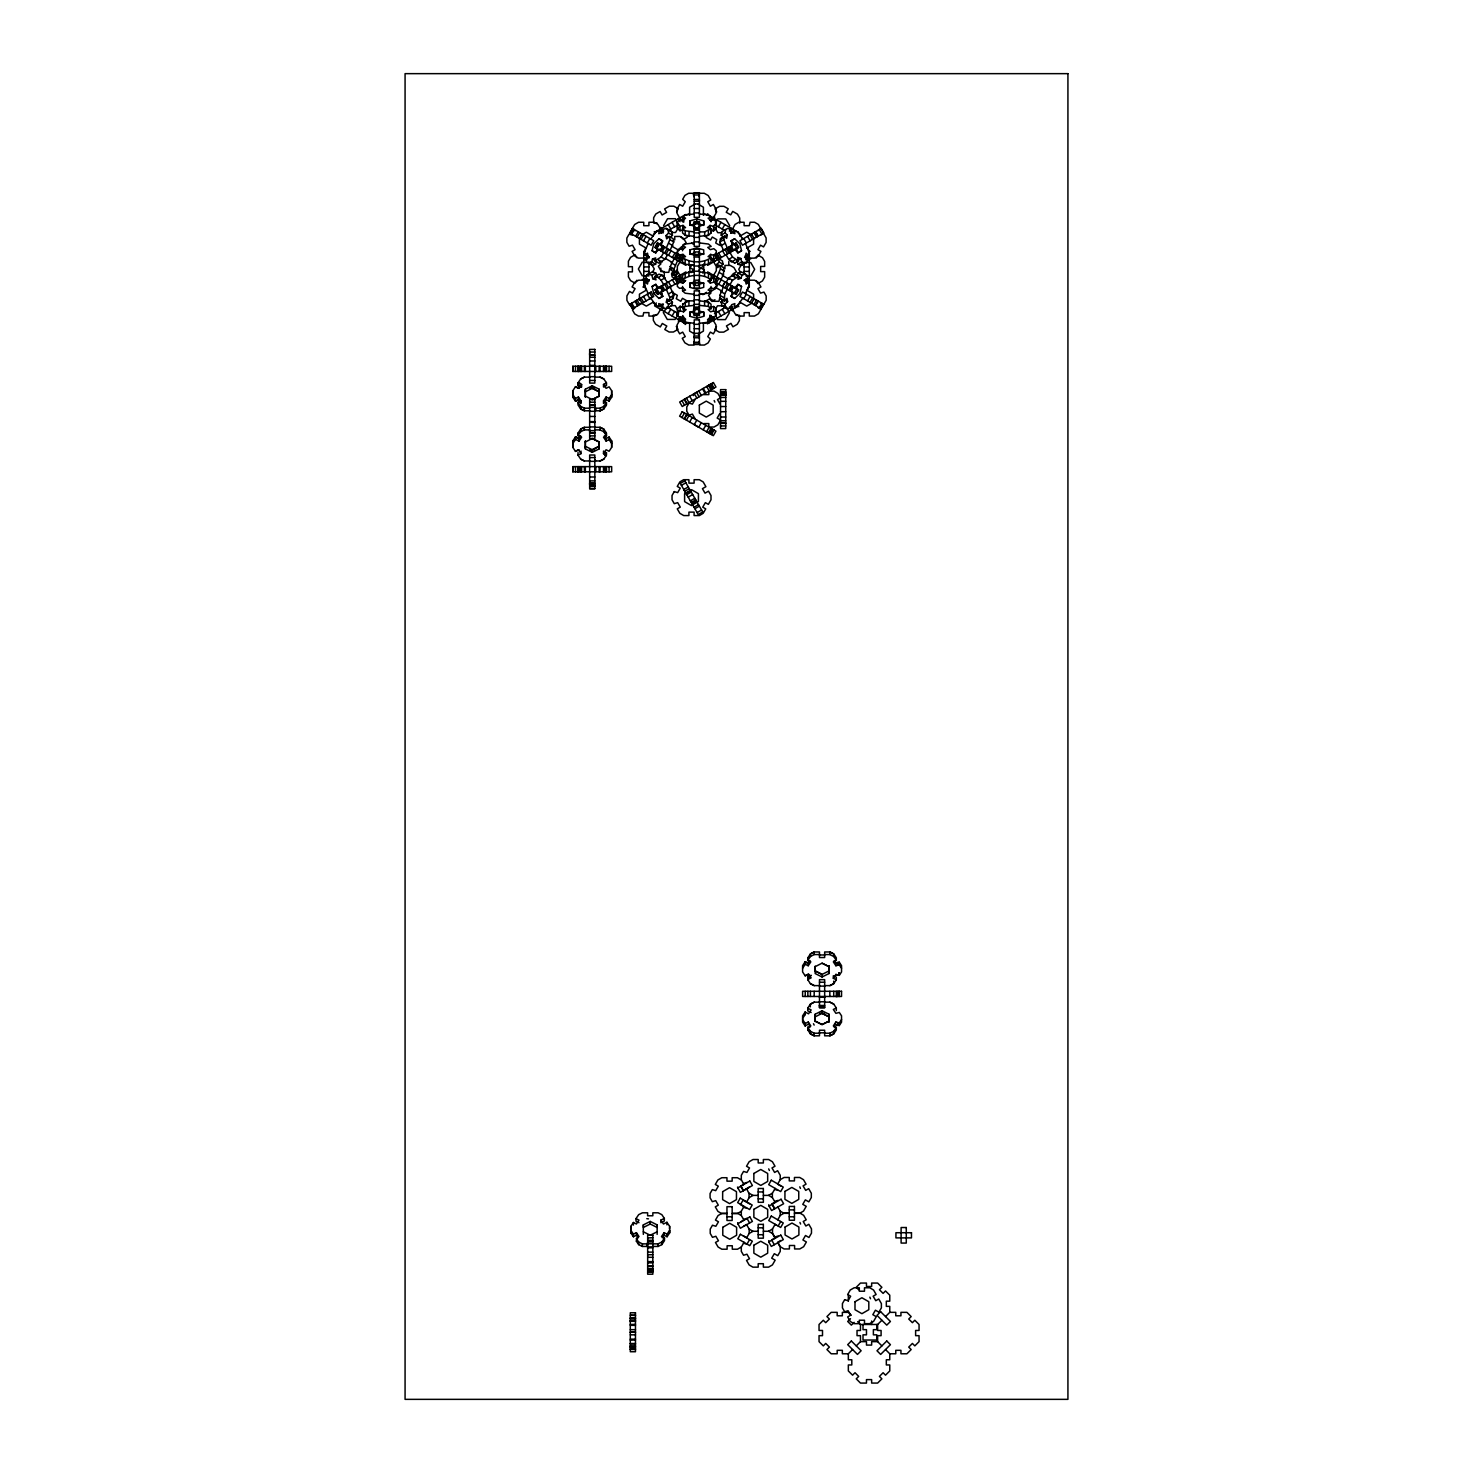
<?xml version="1.0" encoding="UTF-8"?>
<svg xmlns="http://www.w3.org/2000/svg" width="1473" height="1473" viewBox="0 0 1473 1473"><rect width="100%" height="100%" fill="white"/><g stroke="black" fill="none" stroke-linecap="round" stroke-linejoin="round"><path stroke-width="1.5" d="M599.161 446.577L599.161 441.679L599.161 448.878L592.256 452.34L585.352 448.878L585.352 441.108L585.352 447.148M585.352 389.203L585.352 391.781L592.256 388.338L599.161 391.8L599.161 389.203L592.238 385.76L585.352 389.203L585.352 396.974L585.352 390.934M599.161 389.203L599.161 396.403L599.161 391.505M603.507 453.647L603.507 451.051L606.084 453.15L606.084 455.728L603.507 453.647L606.084 449.762L609.086 451.254L611.663 447.369L611.663 440.887L609.086 437.021L606.084 438.512L606.084 441.09L609.086 439.598L609.086 437.021M609.086 401.061L609.086 398.483L606.084 396.992L606.084 399.57L609.086 401.061L611.663 397.194L611.663 390.713L609.086 386.828L606.084 388.32L603.507 384.435L606.489 382.943L603.838 378.966L600.137 377.125L594.871 377.125M633.408 1236.749L633.408 1234.153L636.41 1232.662L636.41 1235.258L633.408 1236.749L630.831 1232.864L630.831 1226.383L633.408 1222.498L636.41 1224.008L638.987 1220.123L636.005 1218.613L638.656 1214.654L642.467 1212.795L647.623 1212.795L647.623 1215.777L652.834 1215.777L652.834 1212.795L658.136 1212.795L661.837 1214.654L664.341 1218.392L664.341 1220.988L660.88 1222.719L660.88 1220.123L664.341 1218.392M639.429 238.184L639.429 244.168L646.334 248.164M683.159 217.139L683.159 221.613L682.975 216.973L685.571 218.17L682.975 220.416L679.992 219.551L677.396 221.797L677.396 224.043L679.992 226.271L682.975 225.406L682.975 229.898L679.992 230.764L677.396 228.518L677.396 226.271M698.533 310.84L703.726 312.331L703.726 316.308L696.821 318.315L689.916 316.308L689.916 312.331L695.09 310.821M698.533 223.914L703.726 225.406L703.726 220.913L696.803 218.925L689.898 220.913L689.898 224.909L695.09 226.4M703.726 220.913L703.707 224.909L698.533 226.4M710.667 315.774L710.667 320.267L708.071 319.07L710.649 316.824L713.65 317.689L716.228 315.443L716.228 313.197L713.65 310.95L713.65 306.476L710.649 307.341M716.228 310.95L716.228 308.704L713.65 306.476M753.605 300.124L753.605 294.158L746.701 290.163M815.177 1014.234L815.177 1021.433L815.177 1014.234L822.063 1010.773L828.986 1014.234L828.986 1016.83L822.063 1013.369L815.177 1016.83M815.177 971.241L815.177 966.362L815.177 973.543L822.063 976.986L828.986 973.543L828.986 970.946L822.081 974.408L815.177 970.946L822.063 974.408L822.063 976.986M828.986 971.83L828.986 965.772L828.986 973.543M828.986 1014.234L828.986 1022.004L828.986 1015.947M579.018 399.57L575.556 401.282L572.813 397.176L572.831 390.713L575.556 386.607L579.018 388.338L581.614 384.453L578.153 382.722L578.153 385.318L581.614 387.049L581.614 384.453M579.018 449.744L575.556 451.474L572.813 447.35L572.831 440.887L575.556 436.781L579.018 438.512L579.018 441.108L575.556 439.377L575.556 436.781M680.139 310.821L683.582 311.834L683.582 307.341L680.139 306.347L680.139 310.821L677.396 313.197L677.377 315.425L680.139 317.818M713.503 226.4L710.041 225.406L710.041 229.898L713.503 230.893L713.503 226.4L716.228 224.043L716.246 221.797L713.503 219.422L710.041 220.416M589.66 353.207L589.623 355.011L594.834 355.214L589.66 355.011M652.87 1268.566L652.834 1270.352L647.66 1270.352M660.42 229.07L660.641 227.358M732.394 310.969L732.615 309.256L735.045 313.823L738.82 316.069L744.104 316.069L744.104 312.626L749.297 312.626L749.297 316.069L754.471 316.069L758.356 313.823L760.933 309.348L757.951 307.618M648.175 293.716L644.603 285.375L645.266 281.932L647.494 284.086L648.157 280.735M645.874 278.765L646.555 275.193L648.488 274.088L651.913 275.267L655.798 273.039L656.663 276.537L652.778 278.765L651.913 275.267M651.158 298.872L651.361 297.859M667.913 307.728L668.558 304.359L666.312 302.204L666.974 298.835L669.202 300.989L673.087 298.761L673.75 295.318L670.197 287.014M669.202 300.989L669.865 297.564L666.312 289.26M666.312 302.204L670.197 299.958L672.443 302.112L671.798 305.482L665.98 308.851L662.74 307.728L661.985 304.708L658.744 303.585L659.002 306.439L662.942 303.935M723.427 237.263L721.181 235.109L721.825 231.758L727.662 228.389L730.884 229.512L731.639 232.531L734.88 233.655L734.622 230.801L730.737 233.047M727.312 247.98L723.759 239.676L724.421 236.232L726.668 238.387L727.312 235.036L725.066 232.863L725.71 229.512M742.263 239.381L742.466 238.35M745.448 243.524L749.039 251.846L748.376 255.289L746.13 253.135L745.485 256.505L747.713 258.659M716.928 277.237L720.5 268.841L719.855 265.49L717.609 267.663L716.964 264.275L719.211 262.102L718.548 258.659L722.414 260.905L723.077 264.348L719.211 262.102M720.813 279.483L723.464 274.899L723.703 267.515M649.151 257.536L645.266 255.289L644.603 251.846L648.157 243.561M659.388 249.011L655.503 252.748L652.06 250.76L653.773 243.782L658.965 238.792L662.85 241.038L658.947 244.776M648.488 263.151L651.729 262.028L652.484 259.009L655.724 257.885L654.969 260.905L658.854 263.151L665.004 259.211L661.119 256.983L654.969 260.905M663.384 232.863L659.315 230.69L658.744 233.655L661.985 232.531L662.74 229.512M657.658 246.028L655.945 252.988L652.06 250.76M661.69 233.065L662.555 229.567L665.98 228.389L667.913 229.493L668.595 233.065L672.48 235.312L669.884 237.797L665.999 235.57L668.595 233.065M649.041 257.02L645.156 254.774L647.494 253.135L648.157 256.505L645.911 258.659L646.555 262.028L652.373 265.379L655.614 264.256L656.369 261.237L652.484 259.009M661.119 246.009L662.408 240.78L658.965 238.792M666.293 248.016L669.865 239.676L669.239 236.435L666.643 238.921L665.999 235.57M670.178 250.244L673.75 241.922L673.124 238.663L669.239 236.435M673.677 271.235L671.559 273.923L672.111 276.85L675.997 279.097L675.444 276.169L677.58 273.499L676.936 270.13L674.689 272.284L670.804 270.038L670.16 266.687L678.961 249.195L681.815 246.507M674.689 272.284L674.045 268.933L677.598 260.518M742.871 298.19L737.439 305.463L734.125 306.605L734.88 303.585L731.639 304.708L730.884 307.728L727.644 308.851L725.71 307.728L725.029 304.174L727.625 301.67L726.981 298.301L724.385 300.805L720.5 298.559L719.874 295.318L723.446 286.977M724.385 300.805L724.679 293.808L727.331 289.224M732.504 291.212L731.216 296.441L734.659 298.448L739.851 293.458L741.582 286.48L738.12 284.492L734.235 288.229M744.583 280.201L748.468 282.448L746.13 284.086L745.485 280.735L747.713 278.581L747.069 275.212L741.25 271.842L738.01 272.965L737.255 275.985L741.14 278.231L741.895 275.212L745.135 274.088M738.654 276.335L732.504 280.257L728.619 278.01L734.769 274.088L738.654 276.335L737.918 279.354L741.14 278.231M736.39 289.463L737.697 284.234L741.582 286.48M744.491 279.686L748.376 281.932L749.039 285.375L745.467 293.679M644.603 251.846L645.579 248.016M748.045 289.224L749.039 285.375M642.338 262.084L638.361 268.988L642.338 275.893M750.696 276.243L754.673 269.338L750.696 262.433M630.094 233.084L632.69 228.61M631.843 232.108L633.574 229.125M631.751 234.041L634.329 229.549M635.618 236.288L638.214 231.795M637.128 237.135L639.705 232.66M639.503 238.516L642.118 234.004M641.013 239.381L643.591 234.907M643.48 240.817L646.076 236.324M647.273 243.008L649.869 238.516M650.753 239.031L656.185 231.777L659.499 230.635M663.605 225.608L667.582 218.704L675.555 218.704M655.19 247.574L657.787 243.082M636.852 280.238L635.121 283.221L630.536 280.57L628.4 276.869L628.4 271.861L632.396 271.861L632.396 266.687L628.4 266.687L628.4 261.218L630.61 257.333L635.121 254.737L636.852 257.738M676.586 211.762L678.298 208.779L673.805 206.183L669.331 206.183L664.599 208.927L666.588 212.388L662.114 214.984L660.107 211.523L655.78 214.008L653.644 217.728L653.644 223.012L657.087 223.012M656.074 248.09L658.67 243.597L660.493 244.61M656.737 248.477L659.333 243.984M660.125 250.428L662.721 245.936M660.42 250.594L663.016 246.101M661.303 251.11L663.9 246.617M662.206 251.625L664.802 247.151M661.119 256.983L663.697 252.527M678.556 227.339L675.555 232.513L671.578 232.513M652.318 272.431L654.307 268.988L650.33 262.084M664.599 253.006L667.195 248.532M666.091 253.872L668.687 249.379M664.949 259.322L667.564 254.774M668.484 255.252L671.08 250.76M672.369 257.499L674.965 253.006M674.763 258.88L677.341 254.387M676.254 259.727L677.985 256.744M678.648 261.108L680.36 258.125M656.314 302.904L654.601 305.887L685.663 323.839M680.139 261.973L681.87 258.99M710.87 220.508L712.601 217.507M711.164 220.674L712.895 217.673M660.42 309.256L663.016 304.764M660.567 309.348L657.934 313.933L654.159 316.069L648.93 316.069L648.93 312.626L643.738 312.626L642.946 316.069L638.453 316.069L634.734 313.933L632.488 310.03L635.084 307.618M661.911 310.122L663.642 307.121M664.305 311.503L666.901 307.01L678.556 313.749L675.96 318.223M715.344 223.086L717.075 220.103M691.868 264.772L690.156 267.755L694.041 270.001M691.371 272.542L693.139 269.485M668.19 313.749L670.786 309.256M718.364 226.824L720.96 222.331M672.075 315.977L674.671 311.503M722.249 229.07L724.845 224.577M698.773 270.756L700.504 267.755M701.406 268.27L704.002 263.777M702.658 272.984L704.389 270.001L698.57 266.631M678.353 319.604L680.066 316.621M729.393 231.187L731.124 228.205M679.256 320.12L680.968 317.137M679.661 320.414L677.101 324.87L677.046 329.252L679.679 333.837L682.68 332.106L685.258 336.599L682.275 338.311L684.871 342.804L688.756 345.05L693.93 345.05L693.93 341.589M730.884 232.053L735.101 224.393L738.875 222.257L744.104 222.257L744.104 225.7L749.297 225.7L750.088 222.257L754.581 222.257L758.3 224.393L760.547 228.297L757.951 230.709M680.139 320.635L681.87 317.652M680.434 320.819L682.165 317.818M683.822 322.771L685.534 319.77M710.907 279.741L716.301 270.756L716.301 266.484L713.797 262.139M713.263 279.115L714.976 276.114M706.561 292.298L702.952 294.655L701.093 293.587M714.792 281.987L717.369 277.495M716.283 282.853L718.861 278.36M715.583 288.561L718.235 283.976M718.677 284.215L721.254 279.741M725.047 281.932L722.543 286.462L725.139 281.987M726.06 282.466L728.693 277.918M724.937 287.843L727.533 283.368M726.428 288.708L729.025 284.215M715.473 309.256L717.48 305.795L725.434 305.795M729.945 284.712L732.504 280.257M742.705 262.433L738.728 269.338L740.716 272.781M728.822 290.089L731.418 285.596M729.724 290.604L732.32 286.13M730.608 291.12L733.204 286.646M730.921 291.286L733.499 286.812M734.291 293.237L736.887 288.763M716.467 326.546L714.736 329.547L719.229 332.143L723.703 332.125L728.435 329.4L726.447 325.938L730.921 323.342L732.928 326.803L737.255 324.299L739.391 320.598L739.391 315.296L735.948 315.296M756.183 258.088L757.914 255.087L762.498 257.738L764.653 261.457L764.653 266.447L760.657 266.447L760.657 271.621L764.653 271.621L764.653 277.108L762.425 280.975L757.914 283.571L756.183 280.588M735.856 294.14L738.433 289.665M729.43 312.718L725.452 319.604L717.48 319.623M743.755 298.706L746.351 294.232M747.548 300.897L750.144 296.423M693.286 395.648L694.593 393.401M681.907 417.522L684.485 413.029M750.033 302.333L752.629 297.841M694.998 399.625L692.402 404.099L689.014 403.068L686.768 406.971L686.768 411.243L689.014 415.147L692.402 414.097L694.998 418.59M684.153 418.829L686.749 414.336M684.485 419.013L687.081 414.539M751.506 303.235L754.121 298.706M686.381 420.118L688.977 415.625M756.514 300.087L753.918 304.58L754.82 305.095M755.41 305.445L758.006 300.952M755.704 305.611L758.3 301.118M689.64 421.996L692.236 417.503M759.295 307.673L761.891 303.199M760.05 308.115L761.78 305.132M760.933 308.63L763.53 304.138M694.225 424.647L696.821 420.155M698.718 427.225L701.314 422.751M703.21 429.821L705.788 425.329M706.561 431.755L709.157 427.28M711.054 428.367L708.458 432.859L710.023 433.762L712.619 429.269M719.763 413.582L717.167 418.056L720.628 420.063L717.885 424.795L714.018 427.041L708.826 427.041L708.826 423.58L703.652 423.58M708.789 433.099L711.404 428.569M711.054 434.351L713.632 429.858M711.385 434.553L713.982 430.061M743.221 1199.869L740.477 1204.601L743.939 1206.608L741.214 1211.34L737.347 1213.586L732.155 1213.586M746.535 1202.115L749.131 1197.641L753.016 1195.395M777.615 1242.476L780.248 1247.079L780.248 1251.35L777.762 1255.677L774.301 1253.689L771.705 1258.163L775.166 1260.17L772.423 1264.902L768.556 1267.148L763.364 1267.148L763.364 1263.705L758.19 1263.705L758.19 1267.148L752.887 1267.148L749.149 1264.957L746.535 1260.428L749.518 1258.697L746.94 1254.204L743.552 1255.254L741.306 1251.35L741.306 1247.079L744.086 1242.236M746.535 1238.001L749.186 1233.417L749.186 1229.126L746.535 1224.542L743.552 1226.273M775.166 1188.416L772.368 1193.259L772.368 1197.531L775.001 1202.097L771.999 1203.809L774.614 1208.339M749.518 1239.732L746.94 1244.206L743.552 1243.175M775.166 1224.284L772.423 1229.034L768.556 1231.281M777.762 1219.81L780.34 1215.317L784.225 1213.071L789.399 1213.071M778.149 1226.015L780.745 1221.522M589.66 377.125L584.358 377.125L580.657 378.966L578.005 382.943L578.005 385.539L580.988 387.031M578.005 385.539L579.773 382.888M580.141 385.742L578.41 388.32L575.409 386.828M605.293 383.532L606.084 382.354M572.831 443.483L572.831 440.887L572.813 443.502L575.556 439.377M579.018 441.108L581.614 437.223L578.153 435.492L580.657 431.736L584.358 429.895L589.66 429.895M580.141 435.916L578.41 438.512L575.409 437.021M606.084 399.57L603.507 403.455L603.507 400.877L606.084 396.992M579.018 438.512L580.749 435.934M594.834 407.008L595.626 408.187L600.137 408.187L603.838 406.345L606.084 402.958L603.507 400.877M609.086 398.483L611.663 394.598M605.293 433.725L606.084 432.528M605.293 436.303L606.084 435.124M604.722 455.194L606.489 452.542L606.489 455.139L603.838 459.116L600.137 460.957L594.871 460.957M805.234 961.666L805.234 964.263L808.235 965.754L808.235 963.176L805.234 961.666L802.601 965.644L802.601 971.941L805.234 975.918L808.235 974.426L809.966 977.022M807.683 958.021L810.426 953.915L814.182 951.963L819.485 951.963L819.485 957.542L824.659 957.542L824.659 951.963L829.962 951.963L833.7 953.878L836.314 957.8L836.314 960.378L833.331 961.869L835.909 965.754L839.297 964.852L841.543 968.24M802.601 968.24L805.234 964.263M819.485 954.559L814.182 954.559L810.426 956.493L807.848 960.359L810.831 961.851L808.235 965.754M808.235 963.176L809.966 960.562M647.66 1245.274L646.868 1246.453L642.357 1246.453L638.656 1244.611L636.391 1241.223L637.183 1240.045M647.66 1242.678L646.868 1243.875L642.357 1243.875L638.656 1242.015L636.391 1238.627L638.987 1236.547L636.41 1232.662M802.601 1018.414L805.234 1014.455L805.234 1011.859L802.601 1015.836L802.601 1022.133L805.234 1026.092L805.234 1023.514L802.601 1019.537M810.279 1006.906L810.426 1004.089L814.182 1002.156L819.485 1002.156M824.659 985.621L829.962 985.621L833.7 983.725L836.314 979.803L833.331 978.311L835.909 974.426L839.297 975.329L841.543 971.941L841.543 965.644L839.297 962.274L835.909 963.176L835.909 965.754M664.084 1232.662L664.084 1235.258L667.066 1236.749L667.066 1234.153L664.084 1232.662L661.487 1236.547L664.489 1238.038L664.489 1240.634L661.837 1244.611L658.063 1246.453L652.834 1246.453M662.353 1237.836L664.084 1235.258M647.66 1243.783L658.063 1243.875L661.837 1242.015L664.489 1238.038M667.066 1234.153L669.663 1230.268L669.663 1232.846L667.066 1236.749M841.543 1019.537L839.297 1022.925L835.909 1022.023L833.331 1025.908L836.314 1027.399L836.314 1029.977L833.7 1033.899L829.962 1035.814L824.659 1035.814L824.659 1030.235L819.485 1030.235L819.485 1035.814L814.182 1035.814L810.426 1033.862L807.683 1029.756M834.178 1027.215L835.909 1022.023M824.659 1033.217L829.833 1033.217L833.718 1031.284L836.314 1027.399M837.714 1022.925L837.714 1025.503L835.909 1024.6L839.297 1025.503L841.543 1022.133L841.543 1015.836L839.297 1012.448L835.909 1013.35L833.331 1009.465L836.314 1007.974L833.7 1004.052L829.962 1002.156L824.659 1002.156M706.856 215.168L707.905 213.806M685.129 324.52L686.179 323.139M850.492 1318.685L847.693 1321.465L851.357 1325.129L854.156 1322.349M885.531 1349.544L889.766 1353.779L889.766 1359.763L886.323 1359.763L886.323 1364.955L889.766 1364.955L889.766 1370.94L885.531 1375.174L883.1 1372.726L879.436 1376.39L881.885 1378.838L877.632 1383.073L871.648 1383.073L871.648 1379.612L866.474 1379.612L866.474 1383.073L860.471 1383.073L856.236 1378.838L858.685 1376.39L855.021 1372.726L852.591 1375.174L848.338 1370.94L848.338 1364.955L851.799 1364.955L851.799 1359.763L848.338 1359.763L848.338 1353.779L852.591 1349.544M856.236 1345.88L860.471 1341.645L860.471 1335.661L857.028 1335.661L857.028 1330.469L860.471 1330.469L860.471 1324.485L857.654 1321.668M860.471 1324.485L877.632 1324.485L881.885 1320.25M885.531 1316.586L889.766 1312.351L895.768 1312.351L895.768 1315.794L900.942 1315.794L900.942 1312.351L906.926 1312.351L911.179 1316.586L908.731 1319.035L912.395 1322.68L914.825 1320.25L919.06 1324.485L919.06 1330.469L915.617 1330.469L915.617 1335.661L919.06 1335.661L919.06 1341.645L914.825 1345.88L912.395 1343.431L908.731 1347.095L911.179 1349.544L906.926 1353.779L900.942 1353.779L900.942 1350.318L895.768 1350.318L895.768 1353.779L889.766 1353.779M737.439 305.463L740.256 302.72M653.404 234.446L656.185 231.777M720.444 266.65L723.04 264.164M715.639 288.45L709.489 292.372M725.71 307.728L727.662 308.851L721.825 305.482L723.777 306.605L721.825 305.482L721.144 301.928L723.74 299.424L727.625 301.67M721.181 302.112L723.427 299.958M734.677 292.464L730.774 296.202L734.659 298.448M694.188 213.953L685.221 215.021L682.57 217.304L682.57 221.797M682.57 250.76L682.57 246.286L685.184 244.021L694.225 242.916M710.041 225.406L707.445 227.652L710.907 228.646L711.054 233.01L708.403 235.293L699.399 236.361M699.399 231.887L704.702 231.887L710.907 228.646L710.907 233.139M713.503 230.893L716.246 228.518L716.228 221.797L716.246 224.025M677.341 284.271L679.587 282.319L682.975 282.853L682.975 278.36L679.587 277.845L677.341 279.796L677.341 286.406L679.587 288.358L682.975 287.843L685.571 290.089L682.57 290.954L682.57 286.462M694.225 271.897L688.922 271.897L682.57 275.248L682.57 279.741L685.571 280.643L682.975 282.871L681.17 282.319L681.17 277.845M716.301 252.951L713.65 255.252L710.649 254.387L708.053 256.652L711.036 257.517L711.036 261.991L708.458 264.219L699.399 265.343M716.301 284.271L713.797 282.116L710.336 283.111L707.74 280.864L711.201 279.87C703.818 273.904 690.008 273.868 682.57 279.741L680.139 275.248M677.341 252.951L679.587 254.903L682.975 254.387L685.571 256.633L682.57 257.499C689.972 263.28 703.634 263.336 711.036 257.517M682.975 282.853L685.571 280.607M710.649 254.387L710.649 258.88L713.65 259.727L716.301 257.444L716.301 250.815L713.797 248.661L710.336 249.655L707.74 247.409L711.201 246.414L708.458 244.039L699.399 242.916M680.139 306.347L677.377 308.722L677.396 315.443L677.377 313.197M682.57 304.23L688.922 300.86L694.225 300.86M683.582 311.834L686.179 309.588L682.717 308.594L685.221 306.421L694.225 305.353M711.036 286.48L711.036 290.973L708.458 293.201L699.399 294.324M699.436 323.287L708.403 322.219L711.054 319.917L711.054 315.443M636.226 300.602L637.109 300.05L639.705 304.58M655.78 231.74L657.566 230.672M656.074 289.15L657.86 288.064M735.764 249.158L737.55 248.09M735.469 307.654L737.255 306.587M745.135 263.151L747.069 262.028L741.25 265.379L737.826 264.201L741.711 261.955L745.135 263.151L747.069 262.028L747.75 258.475L745.154 255.971M768.556 1195.395L772.423 1193.148M741.361 1246.968L737.494 1249.214L732.302 1249.214L732.302 1245.753L727.11 1245.753L727.11 1249.214L721.825 1249.214L718.087 1247.005L715.473 1242.476L718.456 1240.763L715.86 1236.27L712.472 1237.32L710.225 1233.417L710.225 1229.126L712.472 1225.223L715.86 1226.273L718.456 1221.78L715.473 1220.067L718.051 1215.575L721.936 1213.329L727.11 1213.329M641.16 235.201L646.334 232.218L653.239 236.196M654.601 232.421L685.663 214.487M669.276 229.935L678.777 224.448M687.375 237.208L683.472 239.455L681.06 236.858M682.791 244.923L686.252 242.916L683.748 238.589L680.047 236.453L674.763 236.453L674.763 239.896M721.181 235.109L725.066 232.863M645.229 282.135L649.151 279.686M654.969 276.335L659.039 274.162L662.169 275.23L667.582 282.503M724.421 236.232L720.536 238.479L719.874 241.922L723.427 250.226M727.312 235.036L720.426 238.994L721.42 239.326M720.684 239.086L724.569 236.84M730.682 233.305L734.567 231.058M652.778 278.765L656.019 279.888L655.154 276.39L658.284 277.476L662.169 275.23L664.967 277.974M723.759 239.676L719.874 241.922L720.849 245.77L724.734 243.524M658.284 277.476L661.064 280.146L664.949 277.918M736.39 247.759L737.678 252.988L741.563 250.741L739.851 243.763L734.659 238.792L731.216 240.78L732.504 246.009L731.639 242.529M661.561 292.961L662.408 296.46L658.965 298.448L653.791 293.477L652.06 286.48L655.945 284.234L657.234 289.481M734.659 238.792L730.774 241.02L734.659 244.757L732.063 242.272M646.334 290.163L639.429 294.158L639.429 300.124M739.796 236.196L746.719 232.218L751.893 235.201M685.958 271.897L654.877 289.794L657.474 294.324L679.071 281.859M714.571 255.381L736.15 242.916L738.746 247.427L707.666 265.343M632.488 303.125L629.505 304.856L626.909 300.382L626.909 295.889L629.505 291.415L632.488 293.127L635.084 288.653L632.101 286.922L634.734 282.337L638.564 280.201L643.701 280.201L643.738 285.725M653.791 293.477L657.676 291.231M760.547 235.183L763.53 233.452L766.126 237.945L766.126 242.437L763.53 246.912L760.547 245.181L757.951 249.673L760.933 251.404L758.3 255.989L754.471 258.125L749.334 258.125M658.965 298.448L662.85 296.202L658.965 292.464L662.85 296.202M653.239 302.112L646.334 306.108L641.142 303.107M746.701 248.164L753.605 244.168L753.605 238.203M668.889 293.716L672.774 291.47L673.75 295.318L669.865 297.564M726.042 254.737L728.693 259.322L732.56 257.075L738.47 260.831L737.605 257.333L740.845 258.456L741.711 261.955M735.34 259.745L731.455 261.991L728.693 259.322M740.845 258.456L736.96 260.703L738.01 264.256M663.384 304.359L659.499 306.605L656.185 305.463L650.771 298.227M734.585 263.078L738.654 260.905M744.491 257.536L748.413 255.105M668.558 304.359L672.443 302.112M711.091 292.851L708.495 295.263L710.759 299.166L714.46 301.302L718.971 301.302L719.763 297.841M705.659 301.118L709.563 298.872L711.975 301.468L714.957 299.737M714.497 313.749L726.134 307.01L728.73 311.503M707.371 323.839L738.433 305.887M751.874 303.125L746.719 306.108L739.796 302.112M703.652 394.617L708.826 394.617L708.826 391.155L711.459 389.682L708.863 385.171M681.391 485.372L685.902 482.813M683.638 489.312L686.731 494.689L691.26 492.074M683.785 489.515L688.278 486.919M684.798 491.246L689.272 488.649M686.031 493.4L690.524 490.804M688.204 497.137L692.678 494.56M690.34 500.857L694.814 498.261M691.26 502.44L695.753 499.863M691.776 503.324L696.25 500.746M692.292 504.226L696.766 501.649M692.641 504.816L697.116 502.238M694.022 507.246L698.515 504.65M694.888 508.737L699.38 506.141M697.116 512.586L701.608 510.008M749.518 1186.943L743.405 1190.644L740.79 1186.133L743.773 1184.402L741.306 1179.597L741.306 1175.325L743.552 1171.422L746.94 1172.453L749.518 1167.979L746.535 1166.248L749.131 1161.755L753.016 1159.509L758.19 1159.509L758.19 1162.97L763.364 1162.97L763.364 1159.509L768.667 1159.509L772.423 1161.755L775.001 1166.211L771.999 1167.942L774.614 1172.453L777.615 1170.722L780.248 1175.325L780.248 1179.597L777.615 1184.182L780.598 1185.912M746.94 1182.451L743.552 1183.5M780.193 1179.689L784.078 1177.461L789.252 1177.461L789.252 1180.904L794.444 1180.904L794.444 1177.461L799.729 1177.461L803.503 1179.689L806.062 1184.145L803.08 1185.875L805.694 1190.387L808.677 1188.674L811.328 1193.259L811.328 1197.531L808.824 1201.858L805.363 1199.869L802.767 1204.343L806.228 1206.35L803.503 1211.082L799.636 1213.329L794.444 1213.329M740.937 1221.761L743.92 1220.031L741.306 1215.464L741.306 1211.193M778.002 1200.403L774.614 1201.434M749.131 1233.509L753.016 1231.281M771.999 1239.695L775.001 1237.964L772.423 1233.509L768.667 1231.281L763.364 1231.281M778.149 1236.013L774.761 1237.062L772.515 1233.159L772.515 1228.869M780.745 1240.505L777.762 1242.236L780.377 1246.766L784.115 1248.957L789.399 1248.957L789.399 1245.495L794.591 1245.495L794.591 1248.957L799.784 1248.957L803.65 1246.71L806.375 1241.978L802.914 1239.971L805.51 1235.497L808.972 1237.486L811.476 1233.159L811.476 1228.869L808.824 1224.284L805.841 1226.015L803.227 1221.504L806.21 1219.773L803.65 1215.317L799.876 1213.071L794.591 1213.071M694.796 204.231L689.622 207.214L689.622 215.205M652.06 286.48L655.503 284.492L659.388 288.229M741.563 250.741L738.12 252.73L734.235 248.992M698.239 334.095L703.413 331.112L703.413 323.121M648.488 274.088L646.555 275.193L652.373 271.842L655.798 273.039M717.959 259.395L718.879 258.898L716.283 254.387M592.256 399.57L599.161 396.108L592.238 399.551L585.352 396.108M599.161 448.878L599.161 446.282L592.256 449.744L585.352 446.282L585.352 448.878M814.293 1002.156L810.426 1004.089L807.683 1008.195L811.144 1009.926L808.548 1013.811L805.087 1012.08L805.087 1014.676M578.41 399.57L575.409 401.061L575.409 398.483L578.41 396.992L580.988 400.877L580.988 403.455L578.41 399.57L578.41 396.992M589.66 410.783L584.358 410.783L580.657 408.923L578.005 404.946L578.005 402.368L580.988 400.877M594.871 410.783L600.137 410.783L603.838 408.923L606.489 404.946L606.489 402.368M585.352 441.974L592.256 438.512L599.161 441.974L592.238 438.531M575.409 451.254L578.41 449.762L580.988 453.647L578.005 455.139L580.657 459.116L584.358 460.957L589.66 460.957M594.871 427.299L600.137 427.299L603.838 429.159L606.489 433.136L606.489 435.713L603.507 437.205L606.084 441.09M599.161 446.282L592.238 449.744L592.256 452.34M815.177 966.638L822.081 963.176L828.986 966.638L822.063 963.195M805.087 975.697L808.548 973.966L811.144 977.851L807.683 979.582L810.426 983.688L814.182 985.621L819.485 985.621M811.144 975.255L807.683 976.986L807.848 979.821M807.848 977.243L810.831 975.752M829.833 985.621L833.718 983.688L833.7 981.128M805.234 1023.514L808.235 1022.023L810.831 1025.926L807.848 1027.418L810.426 1031.284L814.182 1033.217L819.485 1033.217M805.087 1025.871L808.548 1024.14M657.142 1224.873L657.142 1227.469L650.237 1224.026L643.333 1227.469L643.333 1224.892L650.237 1221.43L657.142 1224.873L657.142 1234.374M669.663 1232.846L669.663 1226.383L666.919 1222.277L663.458 1224.008L660.88 1220.123M657.142 1231.778L650.237 1235.239L643.333 1231.778M580.657 378.966L584.431 377.125M600.008 410.783L603.838 408.923L603.838 406.345M600.008 460.957L603.838 459.116M714.792 217.175L713.19 217.857L715.933 213.456L715.988 209.074L713.355 204.489L710.354 206.22L707.776 201.727L710.759 199.997L708.163 195.522L704.278 193.276L699.104 193.276L699.104 196.719M678.243 321.132L679.845 320.47M647.77 244.205L648.764 243.874M744.859 293.366L745.854 293.017M698.552 313.326L703.726 311.834L703.726 316.308M711.054 221.797L711.054 217.304L708.071 218.17L710.649 220.416L713.65 219.551M691.629 224.909L695.09 223.914L689.898 225.406L689.898 220.913M694.188 236.361L685.221 235.293L682.57 233.01L682.57 228.518L685.571 227.652L682.975 225.406M695.09 252.877L689.898 254.387L689.898 249.894L696.821 247.906L703.726 249.894L703.726 254.387L698.533 252.877M682.975 249.36L679.587 248.863L677.341 250.815L677.341 257.444L679.587 259.395L682.975 258.88L682.975 254.387M698.533 255.381L703.726 253.872M695.09 281.859L689.898 283.35L689.916 287.345L696.803 289.334L703.726 287.345L703.726 282.853L698.533 284.344M711.036 290.973L708.053 290.107L710.649 287.843L713.65 288.708L716.301 286.406L716.301 279.796L713.797 277.624L710.336 278.618L710.336 283.111M679.992 317.689L683.582 316.805M699.436 300.86L708.403 301.928L711.054 304.23L711.054 308.704L708.071 309.569L710.649 311.816L713.65 310.95M682.717 320.046L682.717 315.572L682.57 319.917L685.571 319.07L682.975 316.824M688.996 300.86L685.221 301.928L685.221 306.421M685.221 215.021L689.051 213.953M704.573 323.287L708.403 322.219M835.909 996.503L837.714 996.466L837.714 991.292M694.225 193.073L699.399 193.073M694.225 194.97L699.399 194.97M694.225 199.463L699.399 199.463M694.225 201.193L699.399 201.193L699.399 200.144M694.225 203.937L699.436 203.937M694.225 208.54L699.399 208.54M694.225 212.904L699.399 212.904M699.399 213.953L708.403 215.021L711.054 217.304M717.774 218.888L725.747 218.888L729.743 225.792M694.225 222.055L699.399 222.055M694.225 223.067L699.399 223.067L699.436 225.148M694.225 223.841L699.399 223.841M694.225 227.744L699.399 227.744M694.225 228.094L699.399 228.094M694.225 229.125L699.399 229.125M694.225 230.156L699.399 230.156M682.57 228.518L685.221 230.819L694.188 231.887M694.225 232.918L699.399 232.918M694.225 237.392L699.399 237.392M694.225 241.885L699.399 241.885M694.225 251.92L699.399 251.92M694.225 254.516L699.399 254.516M694.225 255.381L699.399 255.381M694.225 257.02L699.399 257.02M745.835 257.259L749.297 257.259M745.835 257.609L749.297 257.609M648.93 257.941L638.453 258.125L634.716 255.934L632.101 251.404L635.084 249.673L632.488 245.181L629.118 246.23L626.854 242.327L626.854 238.055L629.118 234.152L632.488 235.183M745.835 258.64L749.297 258.64M643.738 259.671L647.199 259.671M745.835 259.671L749.297 259.671M643.738 262.433L648.93 262.433M749.297 262.433L744.104 262.433L744.104 273.149M681.17 262.581L679.587 262.581L677.341 266.484L677.341 270.756L679.587 274.659L681.17 274.659M682.57 257.499L682.57 261.973L685.166 264.219L694.225 265.343M694.188 266.024L699.399 266.024M643.738 266.926L648.93 266.926M744.104 266.926L749.297 266.926M673.032 268.878L669.571 268.878L668.779 272.321L664.286 272.321L660.567 270.185L658.321 266.282L660.917 263.87L659.186 260.887M694.188 271.198L699.399 271.235M643.738 271.4L648.93 271.4M744.104 271.4L749.297 271.4M699.399 271.897L708.458 273.021L711.201 275.377L711.201 279.87M643.738 275.893L648.93 275.893M745.835 275.893L749.297 275.893M643.738 278.655L647.199 278.655M745.835 278.655L749.297 278.655M643.738 279.686L648.93 279.686M694.225 280.201L699.399 280.201M749.297 280.201L754.581 280.201L758.319 282.393L760.933 286.922L757.951 288.653L760.547 293.127L763.935 292.096L766.181 295.999L766.181 300.271L761.228 308.796L739.906 296.478L742.484 292.004L763.824 304.322L760.547 303.125M744.104 280.367L749.297 280.367M643.738 280.717L648.93 280.717M643.738 281.048L648.93 281.048M694.225 282.448L699.399 282.448M694.225 282.853L699.399 282.853M694.225 285.449L699.399 285.449M694.225 294.324L685.166 293.201L682.57 290.954M694.225 295.355L699.399 295.355M694.225 299.829L699.399 299.829M694.225 304.322L699.399 304.322M699.436 305.353L708.403 306.421L711.054 308.704M694.225 307.084L699.399 307.084M694.225 308.115L699.399 308.115M694.225 309.146L699.399 309.146M694.225 309.496L699.399 309.496M694.225 313.381L699.399 313.381M656.792 315.13L653.331 315.13L653.331 320.322L655.577 324.189L660.309 326.932L662.316 323.471L666.79 326.049L664.802 329.51L669.129 332.014L673.419 332.014L678.003 329.363L676.273 326.38M694.225 315.185L699.399 315.185M675.26 319.438L667.287 319.438L663.292 312.534M694.225 323.287L685.221 322.219L682.57 319.917M694.225 324.318L699.399 324.318M694.225 328.7L699.399 328.7M694.188 333.285L699.399 333.285M699.399 336.047L694.225 336.047L694.225 337.096M694.225 337.777L699.399 337.777M694.225 342.252L699.399 342.252M694.225 344.166L699.399 344.166M589.66 352.029L594.834 352.029M589.66 357.258L594.834 357.258M589.66 360.977L594.834 360.977M589.66 365.47L594.834 365.47M589.66 365.672L594.834 365.672M572.813 366.261L611.663 366.261L611.663 371.454L572.813 371.454L572.813 366.261L572.831 371.454M589.66 376.683L594.834 376.683M589.66 380.457L594.834 380.457M589.66 388.283L594.834 388.283L589.66 388.136M708.826 391.155L714.129 391.155L717.885 393.401L720.463 397.857L717.48 399.588L720.076 404.099M720.536 391.892L725.729 391.892M720.536 392.278L725.729 392.278M720.536 393.475L725.729 393.475L725.766 395.28L720.536 395.28M720.536 394.874L725.766 394.874M720.536 397.452L725.729 397.452M720.536 401.337L725.729 401.337M589.66 402.203L594.834 402.203M589.66 404.799L594.834 404.799M589.66 405.204L594.834 405.204M720.536 406.53L725.729 406.53M589.66 407.395L594.834 407.395M578.005 402.368L580.657 406.345L584.431 408.187L589.66 408.187M589.66 411.28L594.834 411.28M720.536 411.704L725.729 411.704M589.66 416.454L594.834 416.454M720.536 417.006L725.729 417.006M720.536 420.762L725.729 420.762M589.66 421.628L594.834 421.628M720.536 422.954L725.729 422.954M720.536 423.34L725.729 423.34M720.536 425.936L725.729 425.936M589.66 426.931L594.834 426.931M589.66 427.299L584.358 427.299L580.657 429.159L578.005 433.136L578.005 435.713M594.871 429.895L600.008 429.895L603.838 431.736L606.489 435.713M589.66 430.632L594.834 430.632M589.66 432.694L594.834 432.694M589.66 432.878L594.834 432.878M589.623 435.879L594.834 435.879M594.834 449.799L589.66 449.946M589.66 457.569L594.834 457.569M589.66 461.344L594.834 461.344M572.813 466.628L611.663 466.628L611.663 471.82L572.813 471.82L572.813 466.628L572.831 471.82M589.66 476.994L594.834 476.994M589.66 480.879L594.834 480.879M594.834 483.07L589.66 483.07L589.66 484.875L594.834 484.875M589.623 483.457L594.834 483.457M589.66 486.053L594.834 486.053M589.66 486.458L594.834 486.458M589.66 488.649L594.834 488.649L594.834 455.01L589.66 455.01L589.66 488.705L594.834 488.705M824.659 954.559L829.833 954.559L833.718 956.493L836.314 960.378M819.485 954.964L824.659 954.964M819.485 982.233L824.659 982.233M819.485 986.118L824.659 986.118M819.485 997.055L824.659 997.055M819.485 997.258L824.659 997.258M819.485 1001.769L824.659 1001.769M819.485 1005.47L824.659 1005.47M824.659 1006.924L819.485 1006.924L819.448 1005.138M819.485 1007.532L824.659 1007.532L824.659 979.637L819.485 979.637L819.485 1007.716L824.659 1007.716M819.485 1013.332L824.659 1013.35M819.485 1032.812L824.659 1032.812M774.614 1189.355L778.002 1190.387M758.19 1191.933L763.364 1191.933M758.19 1195.395L752.887 1195.395L749.149 1193.204M763.364 1195.395L768.667 1195.395L772.423 1197.641M758.19 1198.838L763.364 1198.838M743.552 1207.289L746.94 1208.339M789.252 1209.885L794.444 1209.885M732.302 1213.329L737.586 1213.329L741.361 1215.575M789.252 1213.329L783.967 1213.329L780.23 1211.137L777.615 1206.608M726.962 1213.586L721.678 1213.586L717.922 1211.395L715.307 1206.866L718.308 1205.135L715.712 1200.642L712.324 1201.692L710.078 1197.788L710.078 1193.517L712.324 1189.613L715.712 1190.644L718.308 1186.17L715.307 1184.439L717.903 1179.947L721.788 1177.719L726.962 1177.719L726.962 1181.162L732.155 1181.162L732.155 1177.719L737.439 1177.719L741.214 1179.947M727.11 1216.79L732.302 1216.79M789.252 1216.79L794.444 1216.79M743.552 1219.368L746.94 1218.337L749.518 1222.811M774.761 1224.984L776.345 1224.984M758.19 1227.819L763.364 1227.819M758.19 1231.281L752.887 1231.281L749.149 1229.071M758.19 1234.724L763.364 1234.724M647.66 1237.891L652.834 1237.743M647.66 1240.321L652.834 1240.321M647.66 1240.874L652.834 1240.874M647.66 1241.205L652.834 1241.205M647.66 1243.065L652.834 1243.065M647.66 1246.931L652.834 1246.839M647.66 1247.815L652.834 1247.815M647.66 1252.124L652.834 1252.124M647.66 1254.72L652.834 1254.72M647.66 1257.316L652.834 1257.316M647.66 1261.625L652.834 1261.625M647.66 1262.49L652.834 1262.49M647.66 1262.6L652.834 1262.6M647.66 1265.97L652.834 1265.97M647.66 1266.338L652.834 1266.375M647.66 1268.566L652.834 1268.566M647.66 1268.953L652.87 1268.953M647.66 1271.549L652.834 1271.549M647.66 1271.936L652.834 1271.936M630.297 1317.856L635.471 1318.022M630.297 1318.409L635.471 1318.409M630.297 1318.722L635.471 1318.722M630.297 1320.6L635.471 1320.6M630.297 1321.023L635.471 1321.023M630.297 1321.318L635.471 1321.318M630.297 1324.466L635.471 1324.356M630.297 1325.35L635.471 1325.35M630.297 1329.659L635.471 1329.659M630.297 1334.833L635.471 1334.833M630.297 1339.16L635.471 1339.16M630.297 1340.135L635.471 1340.007M860.471 1341.645L866.474 1341.645L866.474 1345.088L871.648 1345.088L871.648 1341.645L877.632 1341.645L881.885 1345.88M630.297 1343.505L635.471 1343.505M630.297 1343.873L635.471 1343.892M630.297 1346.083L635.471 1346.083M630.241 1346.488L635.471 1346.488M635.471 1347.887L630.297 1347.887L630.241 1346.083M630.297 1349.084L635.471 1349.084M630.297 1349.471L635.471 1349.471M848.338 1353.779L842.353 1353.779L842.353 1350.318L837.18 1350.318L837.18 1353.779L831.177 1353.779L826.942 1349.544L829.391 1347.095L825.727 1343.431L823.297 1345.88L819.043 1341.645L819.043 1335.661L822.505 1335.661L822.505 1330.469L819.043 1330.469L819.043 1324.485L823.297 1320.25L825.727 1322.68L829.391 1319.035L826.942 1316.586L831.177 1312.351L837.18 1312.351L837.18 1315.794L842.353 1315.794L842.353 1312.351L848.338 1312.351L851.173 1315.168M721.752 232.697L717.774 232.697L714.792 227.523M671.283 305.629L675.26 305.629L678.261 310.803M646.794 1218.668L648.507 1218.852M748.45 251.128L750.162 251.349M642.872 286.977L644.585 287.198M685.221 322.219L688.996 323.287M704.702 213.953L708.403 215.021M710.649 229.898L713.65 230.764M682.57 246.249L685.571 247.151L682.975 249.379L681.17 248.863M695.072 255.381L689.916 253.89L689.898 249.894M698.533 281.859L703.726 283.35M695.072 284.344L689.916 282.853L689.916 287.345M679.992 306.476L682.975 307.341M695.09 313.326L689.916 311.834L689.916 316.308M734.125 230.635L737.439 231.777L742.852 239.013M723.059 249.563L724.035 249.913M734.769 263.151L728.656 259.266M669.589 287.327L670.583 287.677M672.204 297.896L673.198 298.246M600.008 377.125L603.838 378.966M580.657 459.116L584.431 460.957M835.909 974.426L837.714 975.329M805.087 961.906L808.548 963.637M829.833 1002.156L833.718 1004.089M811.144 1012.522L807.683 1010.791L807.848 1007.955M638.987 1222.7L636.005 1221.209L636.005 1218.613M599.161 391.8L592.256 388.338L592.238 385.76M810.426 983.688L814.293 985.621M828.986 1016.812L822.081 1013.369L822.063 1010.773M708.55 215.168L710.373 216.181M733.131 292.63L734.953 293.624M682.662 322.145L684.485 323.139M698.239 204.231L703.413 207.214L703.413 215.205M707.371 214.487L738.433 232.421M714.497 224.577L723.777 229.935M706.064 237.429L710.557 240.025L712.288 237.043L716.762 239.62L715.731 243.008L719.634 245.254M691.592 243.119L693.452 244.187M738.01 272.965L741.895 275.212M719.855 265.49L723.74 267.736M716.964 264.275L720.849 266.503M744.344 280.293L748.21 282.54M720.5 268.841L724.385 271.087M669.865 239.676L673.75 241.922M731.455 275.23L735.34 277.476M668.945 243.413L672.83 245.66M719.579 272.652L723.464 274.899M672.167 246.414L679.071 250.392M722.341 275.396L729.245 279.373M632.396 228.425L653.717 240.743L651.14 245.236L629.8 232.918L634.679 224.485L638.564 222.257L643.738 222.257L643.738 225.7L648.93 225.7L648.93 222.257L654.215 222.257L657.989 224.485L660.548 228.941M678.85 255.252L657.474 242.916L654.896 247.409L685.958 265.343M707.666 271.897L738.728 289.831L736.132 294.342L714.35 281.73M632.101 228.978L635.084 230.709M671.136 262.765L675.021 264.993M720.794 291.562L724.679 293.808M658.284 259.745L662.169 261.991M670.16 266.687L674.045 268.933M719.874 295.318L723.759 297.564M645.413 254.7L649.298 256.946M677.58 273.499L673.695 271.253L672.351 272.56L676.236 274.788M720.536 298.761L724.421 300.989M651.729 262.028L655.614 264.256M671.743 273.573L675.628 275.819M721.144 301.928L725.029 304.174M671.559 273.923L675.444 276.169M673.419 293.053L677.322 295.318L676.273 298.688L680.765 301.284L682.478 298.301L686.97 300.879M694.796 334.095L689.622 331.112L689.622 323.121M691.5 505.607L684.614 501.63L684.595 493.658L691.518 489.662L698.423 493.658L698.423 501.612M743.073 1200.127L749.518 1203.846M743.221 1235.737L746.682 1237.743M665.262 258.364L672.148 262.36M715.436 287.345L722.341 291.341M667.913 229.512L665.98 228.389L671.798 231.758L672.48 235.312M694.612 424.85L698.349 427.041M749.297 257.941L750.659 258.99M642.375 279.336L643.738 280.367M645.911 278.581L648.47 281.269M737.439 231.777L740.275 234.557M653.349 302.683L656.185 305.463M858.685 1289.74L856.236 1287.292L860.471 1283.057L866.474 1283.057L866.474 1286.5L871.648 1286.5L871.648 1283.057L877.632 1283.057L881.885 1287.292L879.436 1289.74L883.1 1293.386L885.531 1290.956L889.766 1295.19L889.766 1301.175L886.323 1301.175L886.323 1306.367L889.766 1306.367L889.766 1312.351M609.086 439.598L611.663 443.483M604.353 435.916L606.084 438.512M572.831 394.598L572.831 397.194L572.813 394.58L575.409 398.483M594.834 459.779L595.626 460.957M834.178 960.58L835.909 963.176M809.966 1027.215L808.235 1022.023M669.515 1228.758L669.663 1226.383M636.41 1235.258L638.122 1237.836M633.408 1234.153L630.831 1230.268L630.831 1232.864M760.933 228.61L763.53 233.084M759.295 229.549L761.891 234.041M755.704 231.629L758.3 236.103M755.41 231.795L758.006 236.288M754.82 232.145L757.398 236.619L756.533 237.171L753.918 232.66M751.525 234.041L754.139 238.552M750.033 234.907L752.629 239.381M747.548 236.324L750.144 240.817M743.755 238.516L746.351 243.008M735.856 243.082L738.433 247.574M716.762 211.946L715.031 208.945L719.634 206.312L723.906 206.312L728.233 208.798L726.244 212.259L730.718 214.855L732.725 211.394L737.457 214.137L739.704 218.004L739.704 223.196M734.291 243.984L736.887 248.477M730.921 245.936L733.499 250.428M730.608 246.101L733.204 250.594M729.724 246.617L732.32 251.11M728.822 247.151L731.418 251.625M727.515 247.906L730.111 252.38M729.927 252.491L732.56 257.075M726.428 248.532L729.025 253.006M724.937 249.379L727.533 253.872M722.543 250.76L725.139 255.252M734.714 276.887L732.983 273.886L736.445 271.897L733.941 267.552L730.24 265.416L724.937 265.416L724.937 268.878M718.677 253.006L721.254 257.499M717.148 253.89L719.745 258.364M716.743 254.129L719.321 258.604M714.792 255.252L717.369 259.727M713.263 258.125L714.976 261.108M711.772 258.99L713.484 261.973M731.473 305.924L733.204 308.907M731.179 306.089L732.91 309.091M679.845 217.857L681.576 220.84M679.679 217.949L677.046 213.346L677.064 209.019L679.679 204.489L682.68 206.22L685.258 201.727L682.68 199.315L684.927 195.412L688.628 193.276L693.139 193.276L693.93 196.719M730.295 306.605L732.026 309.606M678.353 218.722L680.066 221.705M729.393 307.121L731.124 310.122M675.96 220.103L678.556 224.577M672.075 222.331L674.671 226.824M722.249 309.256L724.845 313.749M668.19 224.577L670.786 229.052M718.364 311.503L720.96 315.977M715.344 315.24L717.075 318.223M661.911 228.205L663.642 231.187M712.969 316.621L714.681 319.604M661.009 228.72L662.74 231.703M710.612 315.977L715.988 324.962L715.97 329.308L713.355 333.837L710.354 332.106L707.776 336.599L710.354 339.011L708.108 342.914L704.407 345.05L699.896 345.05L699.104 341.589M660.125 229.236L661.856 232.218M659.83 229.401L661.561 232.403M707.5 319.77L709.213 322.771M678.648 276.114L680.36 279.115M676.254 277.495L677.985 280.478M674.744 278.36L677.341 282.853M672.369 279.741L674.965 284.215M668.484 281.987L671.08 286.462M666.091 283.368L668.687 287.843M664.599 284.215L667.195 288.708M661.064 280.146L663.715 284.749M662.206 285.596L664.802 290.089M661.303 286.13L663.9 290.604M660.714 286.462L663.31 290.954M660.42 286.646L663.016 291.12M660.125 286.812L662.721 291.286M656.737 288.763L659.333 293.237M711.441 383.68L714.037 388.154M711.091 383.882L713.687 388.356M656.94 290.641L658.67 293.624M710.078 384.471L712.656 388.946L711.109 389.885L708.513 385.374M655.19 289.665L657.787 294.14M706.617 386.46L709.194 390.953M649.667 292.851L652.263 297.325M703.247 388.412L705.843 392.886M702.511 388.835L705.088 393.328M647.273 294.232L649.869 298.706M698.773 390.989L701.351 395.482M643.48 296.423L646.076 300.897M696.526 392.278L699.123 396.771M641.013 297.841L643.591 302.333M639.485 298.669L642.099 303.199M694.28 393.586L696.876 398.06M635.618 300.952L638.214 305.445M635.029 301.302L637.625 305.776M689.695 396.237L692.273 400.711M631.751 303.199L634.329 307.673M686.436 398.115L689.014 402.608M631.843 305.132L633.574 308.115M630.094 304.138L632.69 308.63M684.54 399.201L687.118 403.694M684.209 399.404L686.805 403.878M681.944 400.711L684.54 405.185M746.535 1188.674L749.039 1193.517L749.039 1197.788M772.055 1204.343L774.614 1208.854M771.76 1240.211L774.319 1244.722M740.845 1186.152L743.405 1190.644M813.464 1023.735L814.146 1025.098M738.102 305.114L738.765 306.697M654.27 231.611L654.933 233.213M714.166 400.527L714.847 402.129M869.843 1297.142L870.506 1298.744M799.784 1186.833L800.447 1188.416M799.931 1222.443L800.594 1224.045M768.703 1168.881L769.385 1170.483M768.703 1204.767L769.385 1206.35M768.703 1240.634L769.385 1242.236M737.494 1187.072L738.157 1188.674M737.642 1222.7L738.304 1224.302M748.063 248.053L749.039 251.846M644.603 285.375L645.561 289.187M661.119 291.212L662.408 296.46M726.428 281.803L726.631 282.834M666.993 254.387L667.195 255.418M589.623 430.3L589.66 432.086M749.297 252.601L749.334 254.682M694.188 312.073L694.225 314.154M572.813 390.732L572.831 397.194M572.813 440.906L572.831 447.369L572.813 444.772M689.898 264.643L689.916 272.615M643.333 1224.892L643.333 1234.374M877.632 1324.485L877.632 1330.469L881.093 1330.469L881.093 1335.661L877.632 1335.661L877.632 1341.645M876.822 1324.485L876.822 1329.659L873.379 1329.659L873.379 1334.833L876.822 1334.833L876.822 1340.025L863.012 1340.025L863.012 1334.833L866.474 1334.833L866.474 1329.659L863.012 1329.659L863.012 1324.485M871.648 1321.023L871.648 1324.485M848.338 1295.19L848.338 1301.175M839.297 962.274L839.297 964.852M839.297 972.732L839.297 975.329M839.297 991.292L839.297 996.466M839.297 1022.925L839.297 1025.503M838.91 962.274L838.91 964.852M838.91 972.732L838.91 975.329M838.91 991.292L838.91 996.466M838.91 1022.925L838.91 1025.503M837.714 962.274L837.714 964.852M836.314 979.803L836.314 977.207L833.331 975.715L833.331 978.311M836.314 991.292L836.314 996.503M836.314 1007.974L836.314 1010.57M833.718 956.493L833.718 953.915L829.833 951.963L829.833 954.559M833.718 991.292L833.718 996.466M833.718 1031.284L833.7 1033.899L829.833 1035.814L829.833 1033.217M829.833 991.292L829.833 996.466M814.182 954.559L814.182 951.963L810.426 953.915L810.426 956.493M814.182 991.292L814.182 996.466M814.182 1033.217L814.182 1035.814L810.426 1033.862L810.426 1031.284M810.426 991.292L810.426 996.466M807.848 957.763L807.683 960.599M807.848 991.292L807.848 996.466M807.683 1027.178L807.848 1030.014M805.234 991.292L805.234 996.466M780.248 1211.193L780.248 1215.464M749.297 251.22L749.297 287.106M728.767 261.568L728.767 265.03M716.228 308.704L716.228 315.443M713.797 277.624L713.797 282.116M713.65 255.252L713.65 259.727M710.465 315.609L710.465 320.101M709.876 315.093L709.876 319.586M708.458 259.727L708.458 264.219M708.458 273.021L708.458 277.495M708.403 230.819L708.403 235.293L704.628 236.361L704.702 231.887M708.403 306.421L708.403 301.928L704.573 300.86L704.573 305.353M704.702 260.85L704.702 265.343M704.591 271.897L704.591 276.372M703.726 264.643L703.726 272.597M696.803 218.925L696.803 223.417M696.821 313.823L696.821 318.315M693.636 309.164L693.636 313.16M689.051 231.887L689.051 236.361L685.221 235.293L685.221 230.819M689.051 260.85L689.051 265.343M688.922 271.897L688.922 276.372M688.922 300.86L688.922 305.353M685.166 259.727L685.166 264.219M685.184 272.984L685.184 277.476M683.767 217.654L683.767 222.128M682.717 304.101L682.717 308.594M681.17 254.903L681.17 259.395M679.992 226.271L679.992 230.764M679.992 254.903L679.992 259.395M679.992 277.845L679.992 282.319M679.587 254.903L679.587 259.395M679.587 277.845L679.587 282.319M677.396 221.797L677.396 228.518M666.919 1222.277L666.919 1224.873M664.268 276.758L664.268 271.566L660.825 271.566L660.825 268.123M661.837 1242.015L661.837 1244.611M658.063 1243.875L658.063 1246.453M650.237 1221.43L650.237 1224.026M648.93 262.176L648.93 273.149M647.052 1243.562L646.868 1246.453M643.738 251.22L643.738 287.106M642.357 1243.875L642.357 1246.453M638.656 1242.015L638.656 1244.611M636.594 1238.333L636.391 1241.223M633.408 1222.498L633.408 1225.094M630.831 1226.383L630.831 1228.979M611.663 390.713L611.663 397.194M611.663 440.887L611.663 447.369M609.086 366.261L609.086 371.454M609.086 466.628L609.086 471.82M606.489 366.261L606.489 371.454M606.489 382.943L606.489 385.539L603.507 387.031L603.507 384.435M606.489 466.628L606.489 471.82M606.084 402.958L606.084 405.554L605.293 401.779M605.9 402.663L605.9 405.259M605.9 452.837L605.9 455.433M605.293 366.261L605.293 371.454M605.293 451.953L605.293 454.549M605.293 466.628L605.293 471.82M603.838 366.261L603.838 371.454M603.838 431.736L603.838 429.159L600.008 427.299L600.008 429.895M603.838 466.628L603.838 471.82M603.507 366.261L603.507 371.454M603.507 466.628L603.507 471.82M600.137 366.261L600.008 371.454M600.137 408.187L600.137 410.783M600.137 466.628L600.008 471.82M599.161 366.261L599.161 371.454M599.161 466.628L599.161 471.82M595.626 366.261L595.626 371.454M595.626 408.187L595.626 410.783L595.423 407.892M595.626 466.628L595.626 471.82M595.423 366.261L595.423 371.454M595.423 466.628L595.423 471.82M585.352 366.261L585.352 371.454M585.352 466.628L585.352 471.82M584.358 366.261L584.431 371.454M584.431 408.187L584.431 410.783L580.657 408.923L580.657 406.345M584.358 429.895L584.358 427.299L580.657 429.159L580.657 431.736M584.358 466.628L584.431 471.82M581.614 366.261L581.614 371.454M581.614 466.628L581.614 471.82M580.988 366.261L580.988 371.454M580.988 451.051L580.988 453.647M580.988 466.628L580.988 471.82M580.657 366.261L580.657 371.454M580.657 466.628L580.657 471.82M579.018 366.261L579.018 371.454M579.018 466.628L579.018 471.82M578.41 366.261L578.41 371.454M578.41 466.628L578.41 471.82M578.153 366.261L578.153 371.454M578.153 432.915L578.153 435.492M578.153 466.628L578.153 471.82M578.005 366.261L578.005 371.454M578.005 452.542L578.005 455.139M578.005 466.628L578.005 471.82M575.556 366.261L575.409 371.454M575.409 466.628L575.556 471.82M572.831 444.772L572.831 447.369M699.344 405.112L699.325 413.084L706.248 417.08L713.153 413.084L713.153 405.112L706.23 401.135L699.344 405.112M722.654 1191.657L722.635 1199.63L729.558 1203.625L736.463 1199.63L736.463 1191.657L729.54 1187.68L722.654 1191.657M722.801 1227.285L722.783 1235.258L729.706 1239.253L736.61 1235.258L736.61 1227.285L729.687 1223.29L722.801 1227.285M753.863 1245.219L753.863 1253.192L760.768 1257.187L767.672 1253.192L767.672 1245.219L760.768 1241.242L753.863 1245.219M753.863 1209.333L753.863 1217.306L760.768 1221.301L767.672 1217.306L767.672 1209.351L760.768 1205.356L753.863 1209.333M753.863 1173.465L753.863 1181.438L760.768 1185.434L767.672 1181.438L767.672 1173.465L760.768 1169.47L753.863 1173.465M784.943 1191.399L784.925 1199.372L791.848 1203.367L798.753 1199.372L798.753 1191.418L791.83 1187.422L784.943 1191.399M785.091 1227.027L785.072 1235L791.995 1238.996L798.9 1235L798.9 1227.027L791.977 1223.032L785.091 1227.027M855.003 1301.727L854.984 1309.7L861.908 1313.695L868.812 1309.7L868.812 1301.727L861.889 1297.75L855.003 1301.727M682.202 411.704L679.605 416.196L713.337 435.677L715.933 431.184L682.202 411.704M674.284 491.595L672.038 495.499L672.038 499.77L674.284 503.674L677.672 502.643L680.268 507.117L677.267 508.848L679.863 513.322L683.748 515.568L688.922 515.568L688.922 512.125L694.096 512.125L694.096 515.568L699.399 515.568L703.173 513.322L705.733 508.885L702.75 507.154L705.346 502.643L708.347 504.355L710.999 499.77L710.999 495.499L708.495 491.172L705.033 493.16L702.437 488.668L705.898 486.679L703.173 481.929L699.307 479.701L694.096 479.701L694.096 483.144L688.922 483.144L688.922 479.701L683.619 479.701L679.882 481.892L677.267 486.421L680.268 488.152L677.672 492.626L674.284 491.595M740.238 1198.138L737.642 1202.631L749.61 1209.536L752.187 1205.043L740.238 1198.138M771.3 1180.204L768.703 1184.679L780.672 1191.583L783.268 1187.109L771.3 1180.204M740.385 1234.282L737.789 1238.756L749.757 1245.661L752.335 1241.187L740.385 1234.282M771.3 1216.072L768.722 1220.565L780.672 1227.469L783.268 1222.977L771.3 1216.072M844.673 1299.683L842.427 1303.587L842.427 1307.858L844.673 1311.762L848.061 1310.712L850.658 1315.205L847.656 1316.936L850.271 1321.465L854.009 1323.656L859.311 1323.656L859.311 1320.213L864.485 1320.213L864.485 1323.656L869.696 1323.656L873.563 1321.41L876.288 1316.678L872.826 1314.671L875.422 1310.197L878.884 1312.185L881.388 1307.858L881.388 1303.587L878.737 1299.002L875.754 1300.714L873.139 1296.203L876.122 1294.472L873.563 1290.017L869.788 1287.789L864.485 1287.789L864.485 1291.232L859.311 1291.232L859.311 1287.789L854.137 1287.789L850.252 1290.017L847.656 1294.509L850.658 1296.24L848.061 1300.714L844.673 1299.683M851.357 1341.001L847.693 1344.665L857.47 1354.424L861.134 1350.759L851.357 1341.001M880.651 1311.707L876.987 1315.371L886.764 1325.129L890.429 1321.465L880.651 1311.707M886.764 1341.001L876.987 1350.759L880.651 1354.424L890.429 1344.665L886.764 1341.001M743.184 264.256L741.25 265.398L743.184 264.275M651.14 292.004L629.8 304.322L632.396 308.796L653.717 296.478L651.14 292.004M761.228 228.425L739.906 240.743L742.484 245.236L763.824 232.918L761.228 228.425M713.392 382.557L679.661 402.037L682.238 406.511L715.988 387.031L713.392 382.557M684.779 480.879L680.305 483.457L698.239 514.537L702.731 511.941L684.779 480.879M749.849 1181.033L737.844 1187.846L740.385 1192.357L752.408 1185.544L749.849 1181.033M749.849 1216.919L737.844 1223.732L740.385 1228.224L752.408 1221.43L749.849 1216.919M781.077 1199.243L769.053 1206.037L771.613 1210.548L783.618 1203.736L781.077 1199.243M780.782 1235.111L768.759 1241.923L771.318 1246.416L783.323 1239.622L780.782 1235.111M828.986 1021.139L822.081 1024.6L815.177 1021.139L822.063 1024.582L828.986 1021.139M1067.925 73.65L405.075 73.65L405.075 1399.35L1067.925 1399.35L1067.925 73.65M699.399 192.724L694.225 192.724L694.225 217.36L699.399 217.36L699.399 192.724M699.436 221.705L694.225 221.705L694.225 246.378L699.399 246.378L699.436 221.705M699.399 249.195L694.225 249.176L694.225 288.027L699.399 288.027L699.399 249.176M699.399 290.862L694.225 290.862L694.225 315.535L699.399 315.535L699.399 290.862M699.399 319.862L694.225 319.862L694.225 344.498L699.399 344.498L699.399 319.862M594.834 349.377L589.66 349.432L589.66 383.09L594.834 383.09L594.834 349.377M725.729 389.627L720.536 389.627L720.536 428.588L725.729 428.588L725.729 389.627M594.834 399.57L589.66 399.57L589.66 438.512L594.834 438.512L594.834 399.57M594.834 422.217L589.66 422.217L594.834 422.42M841.543 991.292L802.601 991.292L802.601 996.466L841.543 996.466L841.543 991.292M763.364 1188.49L758.19 1188.49L758.19 1202.299L763.364 1202.299L763.364 1188.49M794.444 1206.424L789.252 1206.424L789.252 1220.233L794.444 1220.233L794.444 1206.424M732.155 1206.682L726.962 1206.682L726.962 1220.491L732.155 1220.491L732.155 1206.682M763.364 1224.376L758.19 1224.376L758.19 1238.185L763.364 1238.185L763.364 1224.376M906.282 1227.525L901.108 1227.525L901.108 1243.065L906.282 1243.065L906.282 1227.525M911.474 1232.717L895.934 1232.717L895.934 1237.891L911.474 1237.891L911.474 1232.717M652.834 1235.239L647.66 1235.239L647.66 1274.2L652.834 1274.2L652.834 1235.239M635.471 1312.774L630.297 1312.774L630.297 1351.735L635.471 1351.735L635.471 1312.774M635.471 1315.279L630.297 1315.279L635.471 1315.426M635.471 1332.255L630.297 1332.255L635.471 1332.255M671.798 231.74L669.865 230.635L671.798 231.758M606.084 371.454L606.084 366.261L605.9 371.454M606.084 471.82L606.084 466.628L605.9 471.82"/></g></svg>
